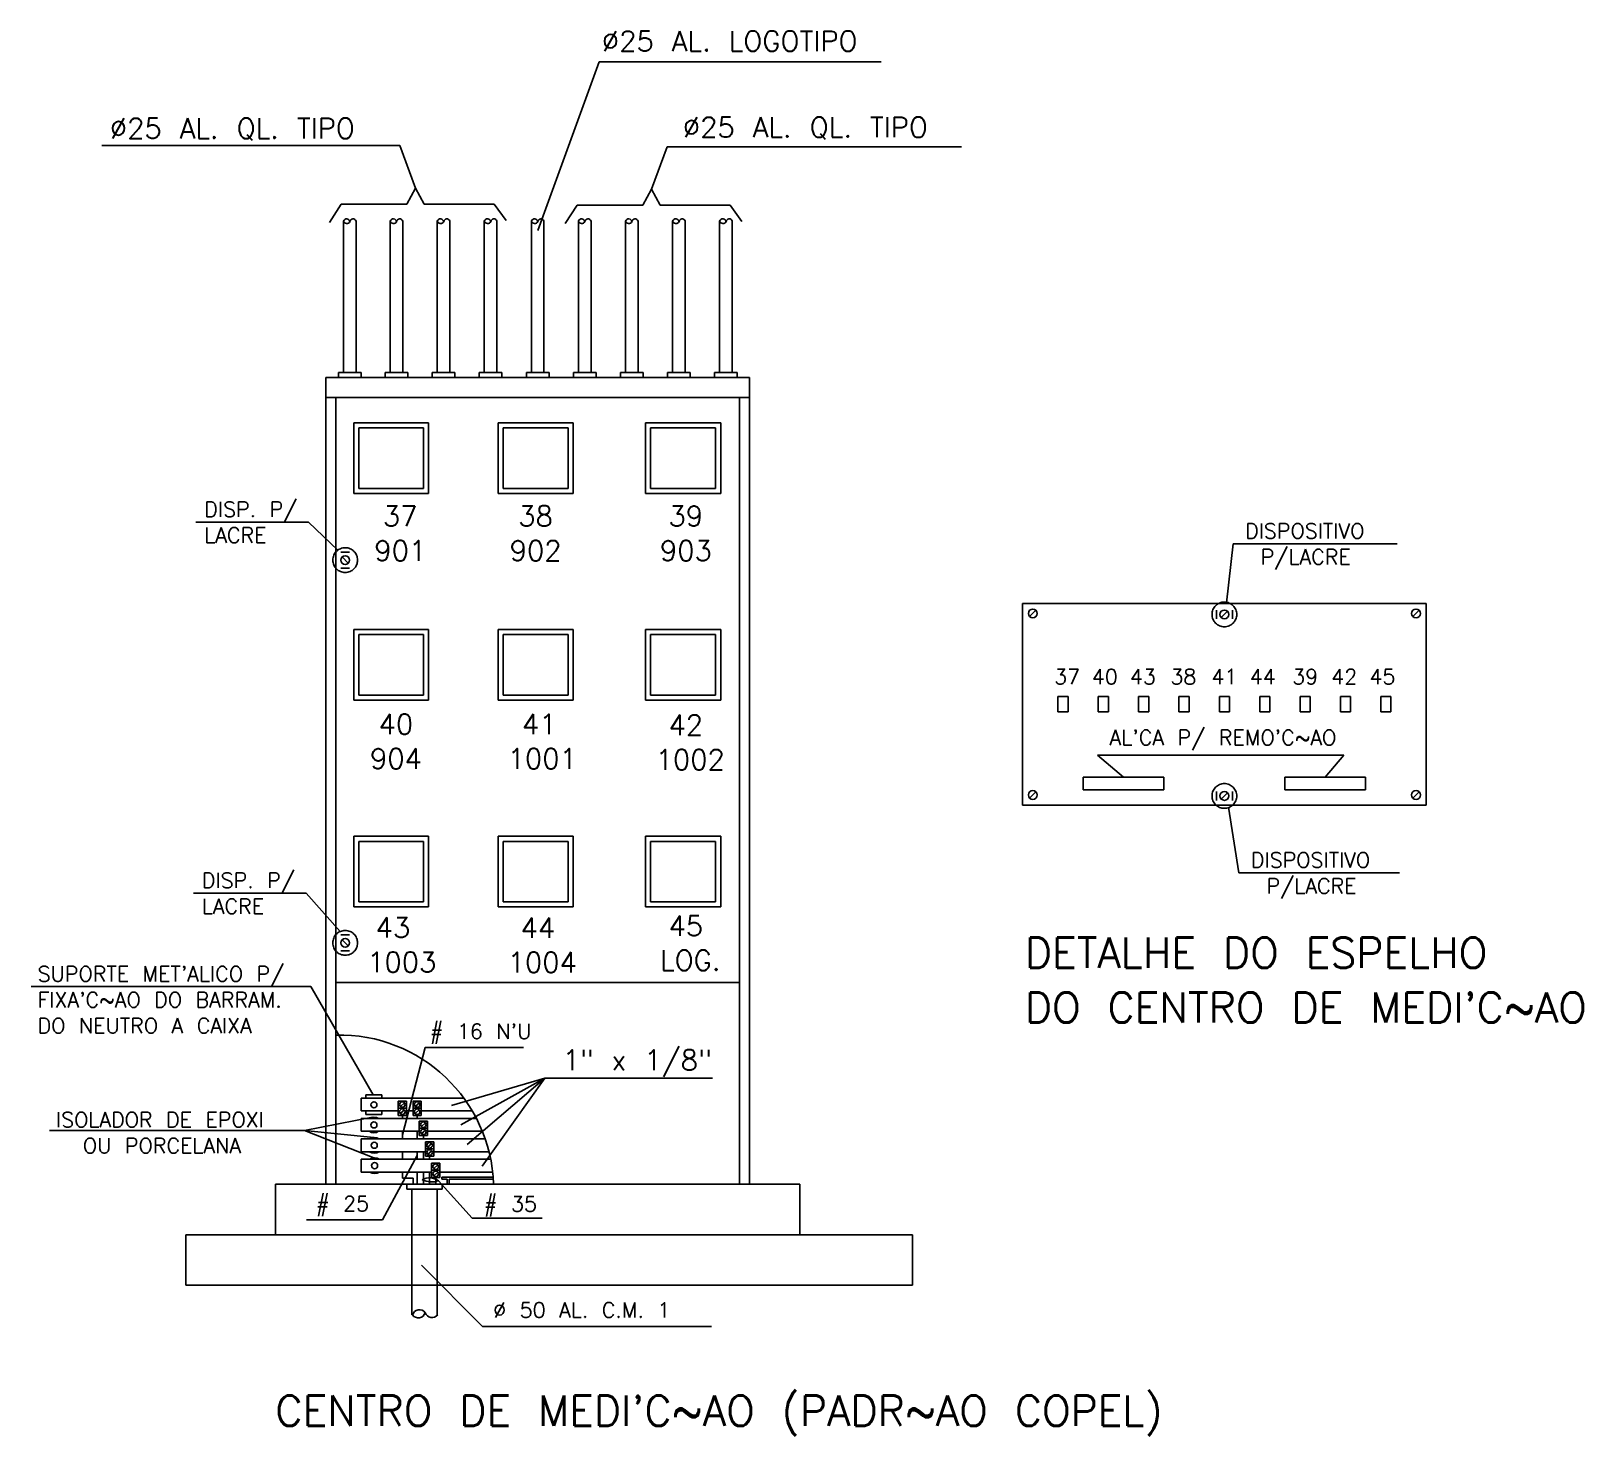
# Model space of a CAD drawing. Extents: x -0.001 to 0.245, y -0.001 to 0.222.
import ezdxf

# ---------------------------------------------------------------- set-up
doc = ezdxf.new("R2010")
doc.units = 0
doc.header["$MEASUREMENT"] = 0
doc.linetypes.add('TRACEJP', pattern=[0.30000000000000004, 0.2, -0.1])
doc.layers.add('MEDICAO', color=7, linetype='CONTINUOUS')
doc.styles.add('R120', font='txt', dxfattribs={"height": 0.3, "bigfont": 'RHENO'})
doc.styles.add('R60', font='txt', dxfattribs={"height": 0.15, "bigfont": 'RHENO'})
doc.styles.add('R80', font='txt', dxfattribs={"height": 0.2, "bigfont": 'RHENO'})

msp = doc.modelspace()

# ---------------------------------------------------------------- linework, layer by layer
at = {"layer": 'MEDICAO'}
for p, q in [((0.08907538036625057, 0.2168060894163042), (0.07935106224953188, 0.1900262535285019)), ((0.08907538036625057, 0.2168060894163042), (0.1338021660549771, 0.2168060894163042)), ((0.05742800767965264, 0.2034921283377504), (0.01014803565195734, 0.2034921283377504)), ((0.05992219687318539, 0.1967623650704154), (0.05742800767965264, 0.2034921283377504)), ((0.09734886761377766, 0.1965915806681067), (0.09984305680732178, 0.2033213439354417)), ((0.09984305680732178, 0.2033213439354417), (0.1465199064067633, 0.2033213439354417)), ((0.05855501476429481, 0.1942006219437812), (0.05992219687318539, 0.1967623650704154)), ((0.05992219687318539, 0.1967623650704154), (0.06128938142691141, 0.1942006219437812)), ((0.09598168550488709, 0.1940298375414725), (0.09734886761377766, 0.1965915806681067)), ((0.09734886761377766, 0.1965915806681067), (0.09871605216750368, 0.1940298375414725)), ((0.04625035622558471, 0.1912973152989902), (0.04813023345893726, 0.1942006219437812)), ((0.04813023345893726, 0.1942006219437812), (0.05855501476429481, 0.1942006219437812)), ((0.06128938142691141, 0.1942006219437812), (0.07239775378671993, 0.1942006219437812)), ((0.07239775378671993, 0.1942006219437812), (0.07427763346490793, 0.1916388805793005)), ((0.08367702696617699, 0.1911265308966814), (0.08555690419952953, 0.1940298375414725)), ((0.08555690419952953, 0.1940298375414725), (0.09598168550488709, 0.1940298375414725)), ((0.09871605216750368, 0.1940298375414725), (0.1098244245273122, 0.1940298375414725)), ((0.1098244245273122, 0.1940298375414725), (0.1117043042055002, 0.1914680961769918)), ((0.04849610252907724, 0.1675282467908732), (0.04849610252907724, 0.1915282467908733)), ((0.05049610252907542, 0.1675282467908732), (0.05049610252907542, 0.1915282467908733)), ((0.05590201258764865, 0.1675282467908732), (0.05590201258764865, 0.1915282467908733)), ((0.05790201258764682, 0.1675282467908732), (0.05790201258764682, 0.1915282467908733)), ((0.0633686791476407, 0.1675282467908732), (0.0633686791476407, 0.1915282467908733)), ((0.06536867914763889, 0.1675282467908732), (0.06536867914763889, 0.1915282467908733)), ((0.07083534570764415, 0.1675282467908732), (0.07083534570764415, 0.1915282467908733)), ((0.07283534570764232, 0.1675282467908732), (0.07283534570764232, 0.1915282467908733)), ((0.07830201226764757, 0.1675282467908732), (0.07830201226764757, 0.1915282467908733)), ((0.08030201226764576, 0.1675282467908732), (0.08030201226764576, 0.1915282467908733)), ((0.08576867882763964, 0.1675282467908732), (0.08576867882763964, 0.1915282467908733)), ((0.08776867882764919, 0.1675282467908732), (0.08776867882764919, 0.1915282467908733)), ((0.09323534538764307, 0.1675282467908732), (0.09323534538764307, 0.1915282467908733)), ((0.09523534538764125, 0.1675282467908732), (0.09523534538764125, 0.1915282467908733)), ((0.1007020119476465, 0.1675282467908732), (0.1007020119476465, 0.1915282467908733)), ((0.1027020119476447, 0.1675282467908732), (0.1027020119476447, 0.1915282467908733)), ((0.1081686785076386, 0.1675282467908732), (0.1081686785076386, 0.1915282467908733)), ((0.1101686785076481, 0.1675282467908732), (0.1101686785076481, 0.1915282467908733)), ((0.04769610252907341, 0.1675282467908732), (0.04769610252907341, 0.166728246790873)), ((0.05129610252907923, 0.1675282467908732), (0.04769610252907341, 0.1675282467908732)), ((0.05129610252907923, 0.1675282467908732), (0.05129610252907923, 0.166728246790873)), ((0.05870201258763928, 0.1675282467908732), (0.05510201258764483, 0.1675282467908732)), ((0.05510201258764483, 0.1675282467908732), (0.05510201258764483, 0.166728246790873)), ((0.05870201258763928, 0.1675282467908732), (0.05870201258763928, 0.166728246790873)), ((0.06256867914764826, 0.1675282467908732), (0.06256867914764826, 0.166728246790873)), ((0.06616867914764271, 0.1675282467908732), (0.06256867914764826, 0.1675282467908732)), ((0.06616867914764271, 0.1675282467908732), (0.06616867914764271, 0.166728246790873)), ((0.07003534570764032, 0.1675282467908732), (0.07003534570764032, 0.166728246790873)), ((0.07363534570764614, 0.1675282467908732), (0.07003534570764032, 0.1675282467908732)), ((0.07363534570764614, 0.1675282467908732), (0.07363534570764614, 0.166728246790873)), ((0.0811020122676382, 0.1675282467908732), (0.07750201226764375, 0.1675282467908732)), ((0.07750201226764375, 0.1675282467908732), (0.07750201226764375, 0.166728246790873)), ((0.0811020122676382, 0.1675282467908732), (0.0811020122676382, 0.166728246790873)), ((0.08856867882764163, 0.1675282467908732), (0.08496867882764719, 0.1675282467908732)), ((0.08496867882764719, 0.1675282467908732), (0.08496867882764719, 0.166728246790873)), ((0.08856867882764163, 0.1675282467908732), (0.08856867882764163, 0.166728246790873)), ((0.09603534538764508, 0.1675282467908732), (0.09243534538763926, 0.1675282467908732)), ((0.09243534538763926, 0.1675282467908732), (0.09243534538763926, 0.166728246790873)), ((0.09603534538764508, 0.1675282467908732), (0.09603534538764508, 0.166728246790873)), ((0.09990201194764269, 0.1675282467908732), (0.09990201194764269, 0.166728246790873)), ((0.1035020119476485, 0.1675282467908732), (0.09990201194764269, 0.1675282467908732)), ((0.1035020119476485, 0.1675282467908732), (0.1035020119476485, 0.166728246790873)), ((0.1109686785076406, 0.1675282467908732), (0.1073686785076461, 0.1675282467908732)), ((0.1073686785076461, 0.1675282467908732), (0.1073686785076461, 0.166728246790873)), ((0.1109686785076406, 0.1675282467908732), (0.1109686785076406, 0.166728246790873)), ((0.04570201184097869, 0.166728246790873), (0.04570201184097869, 0.03872824679087303)), ((0.1129020118409812, 0.166728246790873), (0.04570201184097869, 0.166728246790873)), ((0.1129020118409812, 0.03872824679087303), (0.1129020118409812, 0.166728246790873)), ((0.1129020118409812, 0.1635282467908732), (0.04570201184097869, 0.1635282467908732)), ((0.04730201184097496, 0.1635282467908728), (0.04730201184097496, 0.03872824679087303)), ((0.1113020118409736, 0.03872824679087303), (0.1113020118409736, 0.1635282467908728)), ((0.05014517746520824, 0.1595282467908732), (0.05014517746520824, 0.1483282467908729)), ((0.06200641269880407, 0.1595282467908732), (0.05014517746520824, 0.1595282467908732)), ((0.05094517746521206, 0.1587282467908735), (0.05094517746521206, 0.1491282467908727)), ((0.06120641269880026, 0.1587282467908735), (0.05094517746521206, 0.1587282467908735)), ((0.06120641269880026, 0.1587282467908735), (0.06120641269880026, 0.1491282467908731)), ((0.0620064126987927, 0.1595282467908732), (0.06200641269880407, 0.1483282467908729)), ((0.0730357437412522, 0.1595282467908732), (0.0730357437412522, 0.1483282467908729)), ((0.08494744961508333, 0.1595282467908732), (0.0730357437412522, 0.1595282467908732)), ((0.07383574374125601, 0.1587282467908735), (0.07383574374125601, 0.1491282467908731)), ((0.0841474496150795, 0.1587282467908735), (0.07383574374125601, 0.1587282467908735)), ((0.0841474496150795, 0.1587282467908735), (0.0841474496150795, 0.1491282467908731)), ((0.08494744961508333, 0.1595282467908732), (0.08494744961508333, 0.1483282467908729)), ((0.09641796807321726, 0.1595282467908732), (0.09641796807321726, 0.1483282467908729)), ((0.108329651800193, 0.1595282467908732), (0.09641796807322862, 0.1595282467908732)), ((0.09721796807322108, 0.1587282467908735), (0.09721796807322108, 0.1491282467908731)), ((0.1075296518002006, 0.1587282467908735), (0.09721796807322108, 0.1587282467908735)), ((0.1075296518002006, 0.1587282467908735), (0.1075296518002006, 0.1491282467908731)), ((0.108329651800193, 0.1595282467908732), (0.108329651800193, 0.1483282467908729)), ((0.06200641269880407, 0.1483282467908734), (0.05014517746520824, 0.1483282467908729)), ((0.06120641269880026, 0.1491282467908731), (0.05094517746521206, 0.1491282467908727)), ((0.08494744961508333, 0.1483282467908734), (0.0730357437412522, 0.1483282467908734)), ((0.0841474496150795, 0.1491282467908731), (0.07383574374125601, 0.1491282467908731)), ((0.108329651800193, 0.1483282467908734), (0.09641796807322862, 0.1483282467908734)), ((0.1075296518002006, 0.1491282467908731), (0.09721796807322108, 0.1491282467908731)), ((0.02505914432060763, 0.143780321321946), (0.04293843905078348, 0.143780321321946)), ((0.04759518249528583, 0.1393191525426848), (0.04293843905078348, 0.143780321321946)), ((0.1885920805440833, 0.1309892721328851), (0.1896095886628245, 0.1403513176909232)), ((0.1896095886628245, 0.1403513176909232), (0.2156364542117672, 0.1403513176909232)), ((0.04806754075697279, 0.1390099658836237), (0.04946250160329475, 0.1390099658836237)), ((0.04925821431709574, 0.1372507503962087), (0.04827182804317181, 0.1382371366701326)), ((0.04806754075697279, 0.1364779211827176), (0.04946250160329475, 0.1364779211827176)), ((0.1562368341053116, 0.1308840685286417), (0.2202368341053102, 0.1308840685286417)), ((0.1562368341053116, 0.1308840685286417), (0.1562368341053116, 0.0988840685286422)), ((0.2202368341053102, 0.0988840685286422), (0.2202368341053102, 0.1308840685286417)), ((0.1573436409683495, 0.1287908753916798), (0.1583300272422775, 0.1297772616656037)), ((0.1869708117548612, 0.1298245677894155), (0.1869708117548612, 0.1284296069430938)), ((0.1877436409683583, 0.1286338942292926), (0.1887300272422749, 0.1296202805032166)), ((0.189502856455772, 0.1298245677894155), (0.189502856455772, 0.1284296069430938)), ((0.2181436409683556, 0.1287908753916798), (0.2191300272422723, 0.1297772616656037)), ((0.06200641269880407, 0.126728246790873), (0.05014517746520824, 0.1267282467908726)), ((0.05014517746520824, 0.1267282467908726), (0.05014517746520824, 0.1155282467908736)), ((0.06120641269880026, 0.1259282467908729), (0.05094517746521206, 0.1259282467908724)), ((0.05094517746521206, 0.1259282467908724), (0.05094517746521206, 0.1163282467908729)), ((0.06120641269880026, 0.1259282467908729), (0.06120641269880026, 0.1163282467908734)), ((0.06200641269880407, 0.1267282467908726), (0.06200641269880407, 0.1155282467908736)), ((0.08494744961508333, 0.126728246790873), (0.0730357437412522, 0.126728246790873)), ((0.0730357437412522, 0.1267282467908726), (0.0730357437412522, 0.1155282467908736)), ((0.0841474496150795, 0.1259282467908729), (0.07383574374125601, 0.1259282467908729)), ((0.07383574374125601, 0.1259282467908729), (0.07383574374125601, 0.1163282467908734)), ((0.0841474496150795, 0.1259282467908729), (0.0841474496150795, 0.1163282467908734)), ((0.08494744961508333, 0.1267282467908726), (0.08494744961508333, 0.1155282467908736)), ((0.108329651800193, 0.1267282467908735), (0.09641796807322862, 0.126728246790873)), ((0.09641796807321726, 0.1267282467908726), (0.09641796807322862, 0.1155282467908736)), ((0.09721796807322108, 0.1259282467908733), (0.09721796807322108, 0.1163282467908734)), ((0.1075296518002006, 0.1259282467908737), (0.09721796807322108, 0.1259282467908733)), ((0.1075296518002006, 0.1259282467908737), (0.1075296518002006, 0.1163282467908734)), ((0.108329651800193, 0.1267282467908726), (0.108329651800193, 0.1155282467908736)), ((0.06120641269880026, 0.1163282467908734), (0.05094517746521206, 0.1163282467908729)), ((0.0841474496150795, 0.1163282467908734), (0.07383574374125601, 0.1163282467908734)), ((0.1075296518002006, 0.1163282467908734), (0.09721796807322108, 0.1163282467908734)), ((0.1618368341053156, 0.116084068528642), (0.1618368341053156, 0.1136840685286419)), ((0.1634368341053118, 0.116084068528642), (0.1618368341053156, 0.116084068528642)), ((0.1634368341053118, 0.1136840685286419), (0.1634368341053118, 0.116084068528642)), ((0.1698368341053197, 0.116084068528642), (0.168236834105312, 0.116084068528642)), ((0.168236834105312, 0.116084068528642), (0.168236834105312, 0.1136840685286419)), ((0.1698368341053197, 0.1136840685286419), (0.1698368341053197, 0.116084068528642)), ((0.1762368341053161, 0.116084068528642), (0.1746368341053199, 0.116084068528642)), ((0.1746368341053199, 0.116084068528642), (0.1746368341053199, 0.1136840685286419)), ((0.1762368341053161, 0.1136840685286419), (0.1762368341053161, 0.116084068528642)), ((0.1826368341053126, 0.116084068528642), (0.1810368341053163, 0.116084068528642)), ((0.1810368341053163, 0.116084068528642), (0.1810368341053163, 0.1136840685286419)), ((0.1826368341053126, 0.1136840685286419), (0.1826368341053126, 0.116084068528642)), ((0.1890368341053204, 0.116084068528642), (0.1874368341053128, 0.116084068528642)), ((0.1874368341053128, 0.116084068528642), (0.1874368341053128, 0.1136840685286419)), ((0.1890368341053204, 0.1136840685286419), (0.1890368341053204, 0.116084068528642)), ((0.1954368341053169, 0.116084068528642), (0.1938368341053206, 0.116084068528642)), ((0.1938368341053206, 0.116084068528642), (0.1938368341053206, 0.1136840685286419)), ((0.1954368341053169, 0.1136840685286419), (0.1954368341053169, 0.116084068528642)), ((0.2018368341053133, 0.116084068528642), (0.200236834105317, 0.116084068528642)), ((0.200236834105317, 0.116084068528642), (0.200236834105317, 0.1136840685286419)), ((0.2018368341053133, 0.1136840685286419), (0.2018368341053133, 0.116084068528642)), ((0.2082368341053211, 0.116084068528642), (0.2066368341053135, 0.116084068528642)), ((0.2066368341053135, 0.116084068528642), (0.2066368341053135, 0.1136840685286419)), ((0.2082368341053211, 0.1136840685286419), (0.2082368341053211, 0.116084068528642)), ((0.2146368341053176, 0.116084068528642), (0.2130368341053099, 0.116084068528642)), ((0.2130368341053099, 0.116084068528642), (0.2130368341053099, 0.1136840685286419)), ((0.2146368341053176, 0.1136840685286419), (0.2146368341053176, 0.116084068528642)), ((0.06200641269880407, 0.1155282467908736), (0.05014517746520824, 0.1155282467908732)), ((0.08494744961508333, 0.1155282467908736), (0.0730357437412522, 0.1155282467908736)), ((0.108329651800193, 0.1155282467908736), (0.09641796807322862, 0.1155282467908736)), ((0.1618368341053156, 0.1136840685286419), (0.1634368341053118, 0.1136840685286419)), ((0.168236834105312, 0.1136840685286419), (0.1698368341053197, 0.1136840685286419)), ((0.1746368341053199, 0.1136840685286419), (0.1762368341053161, 0.1136840685286419)), ((0.1810368341053163, 0.1136840685286419), (0.1826368341053126, 0.1136840685286419)), ((0.1874368341053128, 0.1136840685286419), (0.1890368341053204, 0.1136840685286419)), ((0.1938368341053206, 0.1136840685286419), (0.1954368341053169, 0.1136840685286419)), ((0.200236834105317, 0.1136840685286419), (0.2018368341053133, 0.1136840685286419)), ((0.2066368341053135, 0.1136840685286419), (0.2082368341053211, 0.1136840685286419)), ((0.2130368341053099, 0.1136840685286419), (0.2146368341053176, 0.1136840685286419)), ((0.1722368341053198, 0.1032840685286422), (0.1680954502544751, 0.106779754024533)), ((0.1680954502544751, 0.106779754024533), (0.2071971135315721, 0.106779754024533)), ((0.2042368341053134, 0.1032840685286422), (0.2071971135315721, 0.106779754024533)), ((0.1573436409683495, 0.09999087539168015), (0.1583300272422775, 0.1009772616656041)), ((0.1658368341053119, 0.1032840685286422), (0.1786368341053162, 0.1032840685286422)), ((0.1658368341053119, 0.1032840685286422), (0.1658368341053119, 0.1012840685286423)), ((0.1658368341053119, 0.1012840685286423), (0.1786368341053162, 0.1012840685286423)), ((0.1786368341053162, 0.1032840685286422), (0.1786368341053162, 0.1012840685286423)), ((0.1869708117548635, 0.1010268382386539), (0.1869708117548635, 0.09963187739233198)), ((0.1895028564557696, 0.1010268382386539), (0.1895028564557696, 0.09963187739233198)), ((0.1978368341053169, 0.1032840685286422), (0.2106368341053099, 0.1032840685286422)), ((0.1978368341053169, 0.1012840685286423), (0.1978368341053169, 0.1032840685286422)), ((0.1978368341053169, 0.1012840685286423), (0.2106368341053099, 0.1012840685286423)), ((0.2106368341053099, 0.1012840685286418), (0.2106368341053099, 0.1032840685286422)), ((0.2181436409683556, 0.09999087539168015), (0.2191300272422723, 0.1009772616656041)), ((0.1562368341053116, 0.0988840685286422), (0.2202368341053102, 0.0988840685286422)), ((0.1877436409683546, 0.099836164678531), (0.1887300272422786, 0.1008225509524549)), ((0.188870913825599, 0.09853809341977567), (0.1905290829194541, 0.08814148141733345)), ((0.06200641269880407, 0.09392824679087326), (0.05014517746520824, 0.09392824679087282)), ((0.05014517746520824, 0.09392824679087326), (0.05014517746520824, 0.08272824679087254)), ((0.06200641269880407, 0.09392824679087326), (0.06200641269880407, 0.08272824679087254)), ((0.08494744961508333, 0.09392824679087326), (0.0730357437412522, 0.09392824679087326)), ((0.0730357437412522, 0.09392824679087326), (0.0730357437412522, 0.08272824679087254)), ((0.08494744961508333, 0.09392824679087326), (0.08494744961508333, 0.08272824679087254)), ((0.09641796807322862, 0.09392824679087326), (0.09641796807322862, 0.08272824679087254)), ((0.108329651800193, 0.09392824679087326), (0.09641796807322862, 0.09392824679087326)), ((0.108329651800193, 0.09392824679087326), (0.108329651800193, 0.08272824679087254)), ((0.06120641269880026, 0.09312824679087309), (0.05094517746521206, 0.09312824679087264)), ((0.05094517746521206, 0.09312824679087264), (0.05094517746521206, 0.08352824679087326)), ((0.06120641269880026, 0.09312824679087309), (0.06120641269880026, 0.08352824679087273)), ((0.0841474496150795, 0.09312824679087309), (0.07383574374125601, 0.09312824679087309)), ((0.07383574374125601, 0.09312824679087309), (0.07383574374125601, 0.08352824679087273)), ((0.0841474496150795, 0.09312824679087309), (0.0841474496150795, 0.08352824679087273)), ((0.1075296518002006, 0.09312824679087309), (0.09721796807322108, 0.09312824679087309)), ((0.09721796807322108, 0.09312824679087309), (0.09721796807322108, 0.08352824679087273)), ((0.1075296518002006, 0.09312824679087309), (0.1075296518002006, 0.08352824679087273)), ((0.1905290829194541, 0.08814148141733345), (0.2160080155779951, 0.08814148141733345)), ((0.02467585763178022, 0.08491225052011525), (0.0425551523619447, 0.08491225052011525)), ((0.04795536654823991, 0.07880925898790557), (0.0425551523619447, 0.08491225052011525)), ((0.06200641269880407, 0.08272824679087254), (0.05014517746520824, 0.08272824679087352)), ((0.06120641269880026, 0.08352824679087273), (0.05094517746521206, 0.08352824679087326)), ((0.08494744961508333, 0.08272824679087254), (0.0730357437412522, 0.08272824679087254)), ((0.0841474496150795, 0.08352824679087273), (0.07383574374125601, 0.08352824679087273)), ((0.108329651800193, 0.08272824679087254), (0.09641796807322862, 0.08272824679087254)), ((0.1075296518002006, 0.08352824679087273), (0.09721796807322108, 0.08352824679087273)), ((0.04806754075697279, 0.07828803055873176), (0.04946250160329475, 0.07828803055873176)), ((0.04925821431709574, 0.07652881507131674), (0.04827182804317181, 0.07751520134524066)), ((0.04806754075697279, 0.07575598585782564), (0.04946250160329475, 0.07575598585782564)), ((0.04333404849603539, 0.07011881679021795), (-0.00107131075091047, 0.07011881679021795)), ((0.05320206727645882, 0.05290045572298228), (0.04333404849603539, 0.07011881679021795)), ((0.04730201184097496, 0.07072824679087307), (0.1113020118409736, 0.07072824679087307)), ((0.05783430127370366, 0.04654437664337152), (0.06143027897040838, 0.06039611104091636)), ((0.07707553597501829, 0.06039611104091636), (0.06143027897040838, 0.06039611104091636)), ((0.08045815698693559, 0.05556479453154859), (0.06563412226962555, 0.05121782283389047)), ((0.0671266517005165, 0.04813533813547926), (0.08045815698693559, 0.05556479453154859)), ((0.08045815698693559, 0.05556479453154859), (0.06812167427401619, 0.04505285343706822)), ((0.07050972490692402, 0.04157262836563032), (0.08045815698693559, 0.05556479453154859)), ((0.08045815698693559, 0.05556479453154859), (0.1070146329674117, 0.05556479453154859)), ((0.05130201184097132, 0.05238733972363425), (0.05130201184097132, 0.05035533972363418)), ((0.05130201184097132, 0.05238733972363425), (0.06759026544283415, 0.05238733972363425)), ((0.05460153323003852, 0.05290045572298228), (0.0520578694418532, 0.05290045572298228)), ((0.0520578694418532, 0.05290045572298228), (0.0520578694418532, 0.05238733972363425)), ((0.05460153323003852, 0.05238733972363425), (0.05460153323003852, 0.05290045572298228)), ((0.0571822411052267, 0.04965505691600756), (0.0571822411052267, 0.05192815276754841)), ((0.0571822411052267, 0.05192815276754841), (0.05848636144216926, 0.05192815276754841)), ((0.05848636144216926, 0.05192815276754841), (0.05848636144216926, 0.04965505691600756)), ((0.05953688684451208, 0.04965505691600756), (0.05953688684451208, 0.05192815276754841)), ((0.05953688684451208, 0.05192815276754841), (0.06084100718145465, 0.05192815276754841)), ((0.06084100718145465, 0.05192815276754841), (0.06084100718145465, 0.04965505691600756)), ((0.05309824237343719, 0.04937504084100759), (0.04231227358249044, 0.04723727839496945)), ((0.05130201184097132, 0.05035533972363418), (0.0571822411052267, 0.05035533972363418)), ((0.0520578694418532, 0.05035533972363418), (0.0520578694418532, 0.04977622104740558)), ((0.0520578694418532, 0.04977622104740558), (0.05460153323003852, 0.04977622104740558)), ((0.05460153323003852, 0.04977622104740558), (0.05460153323003852, 0.05035533972363418)), ((0.05695298725257772, 0.05035533972363418), (0.0571822411052267, 0.05035533972363418)), ((0.05848636144216926, 0.0507916048417778), (0.0571822411052267, 0.0507916048417778)), ((0.05848636144216926, 0.04965505691600756), (0.0571822411052267, 0.04965505691600756)), ((0.05816947438629541, 0.05051543605899127), (0.057506565028757, 0.04993770696916808)), ((0.05817675611160666, 0.05165833004774498), (0.05751429605940075, 0.05108099252995313)), ((0.05783430127370366, 0.04965505691600756), (0.05783430127370366, 0.04915533972363431)), ((0.05848636144216926, 0.05035533972363418), (0.05953688684451208, 0.05035533972363418)), ((0.05848636144216926, 0.05035533972363418), (0.05929161190881587, 0.05035533972363418)), ((0.06084100718145465, 0.0507916048417778), (0.05953688684451208, 0.0507916048417778)), ((0.06084100718145465, 0.04965505691600756), (0.05953688684451208, 0.04965505691600756)), ((0.0605241201255808, 0.05051543605899127), (0.05986121076804238, 0.04993770696916808)), ((0.06053140185089206, 0.05165833004774498), (0.05986894179868614, 0.05108099252995313)), ((0.06018894701298905, 0.04965505691600756), (0.06018894701298905, 0.04915533972363431)), ((0.06084100718145465, 0.05035533972363418), (0.06892738022912681, 0.05035533972363418)), ((0.04231227358249044, 0.04723727839496945), (0.001836589245840514, 0.04723727839496945)), ((0.0533036034009001, 0.04292444894307295), (0.04231227358249044, 0.04723727839496945)), ((0.04231227358249044, 0.04723727839496945), (0.05329930961371474, 0.04616110249227576)), ((0.05130201184097132, 0.04915533972363431), (0.06958954787800167, 0.04915533972363431)), ((0.05130201184097132, 0.04915533972363431), (0.05130201184097132, 0.04712333972363414)), ((0.05130201184097132, 0.04712333972363414), (0.06051798903214376, 0.04712333972363414)), ((0.05783430127370366, 0.04712333972363414), (0.05783430127370366, 0.04592333972363392)), ((0.05803219794759116, 0.04712333972363414), (0.06051798903214376, 0.04712333972363414)), ((0.06018894701298905, 0.04712333972363414), (0.06018894701298905, 0.04592333972363392)), ((0.06051798903214376, 0.04874172266648973), (0.06182210936908632, 0.04874172266648973)), ((0.06051798903214376, 0.04646862681494932), (0.06051798903214376, 0.04874172266648973)), ((0.06182210936908632, 0.04760517474071949), (0.06051798903214376, 0.04760517474071949)), ((0.06150522231321248, 0.04732900595793259), (0.06084231295567406, 0.04675127686810941)), ((0.06151250403852374, 0.04847189994668675), (0.06085004398631782, 0.04789456242889489)), ((0.06182210936908632, 0.04874172266648973), (0.06182210936908632, 0.04646862681494932)), ((0.06182210936908632, 0.04712333972363414), (0.07052264708257781, 0.04712333972363414)), ((0.05130201184097132, 0.04592333972363392), (0.07097234924276563, 0.04592333972363436)), ((0.05130201184097132, 0.04592333972363392), (0.05130201184097132, 0.0438913397236342)), ((0.06182210936908632, 0.04646862681494932), (0.06051798903214376, 0.04646862681494932)), ((0.06117004920062073, 0.04646862681494932), (0.06117004920062073, 0.04592333972363392)), ((0.06149908877495136, 0.04545724810145062), (0.06280320911189392, 0.04545724810145062)), ((0.06149908877495136, 0.0431841522499103), (0.06149908877495136, 0.04545724810145062)), ((0.06280320911189392, 0.04432070017568046), (0.06149908877495136, 0.04432070017568046)), ((0.06249360378131996, 0.04518742538164764), (0.06183114372912542, 0.04461008786385579)), ((0.06280320911189392, 0.04545724810145062), (0.06280320911189392, 0.0431841522499103)), ((0.05130201184097132, 0.0438913397236342), (0.06149908877495136, 0.0438913397236342)), ((0.05130201184097132, 0.04269133972363388), (0.07184549746061748, 0.04269133972363388)), ((0.05130201184097132, 0.04269133972363388), (0.05130201184097132, 0.04065933972363425)), ((0.054693016935164, 0.03306453387848567), (0.06018894701298905, 0.04326302175844692)), ((0.05783430127370366, 0.0438913397236342), (0.05783430127370366, 0.04269133972363388)), ((0.05916046411871321, 0.0438913397236342), (0.06149908877495136, 0.0438913397236342)), ((0.06018894701298905, 0.0438913397236342), (0.06018894701298905, 0.04269133972363388)), ((0.06117004920062073, 0.0438913397236342), (0.06117004920062073, 0.04269133972363388)), ((0.06280320911189392, 0.0431841522499103), (0.06149908877495136, 0.0431841522499103)), ((0.06248632205602007, 0.04404453139289393), (0.06182341269848166, 0.0434668023030703)), ((0.06215114894341696, 0.0431841522499103), (0.06215114894341696, 0.04269133972363388)), ((0.06248019340740712, 0.04207472907243162), (0.06378431374434967, 0.04207472907243162)), ((0.06248019340740712, 0.03980163322089077), (0.06248019340740712, 0.04207472907243162)), ((0.06280320911189392, 0.0438913397236342), (0.07157651480312098, 0.0438913397236342)), ((0.06378431374434967, 0.04207472907243162), (0.06378431374434967, 0.03980163322089077)), ((0.05130201184097132, 0.04065933972363425), (0.06248019340740712, 0.04065933972363425)), ((0.05783430127370366, 0.04065933972363425), (0.05783430127370366, 0.03971263151444324)), ((0.05783430127370366, 0.03971263151444324), (0.0595512307132708, 0.03971263151444324)), ((0.0595512307132708, 0.03971263151444324), (0.0595512307132708, 0.03872824679087303)), ((0.06014156875116897, 0.04065933972363425), (0.06248019340740712, 0.04065933972363425)), ((0.06018894701298905, 0.04065933972363425), (0.06018894701298905, 0.03872824679087303)), ((0.06117004920062073, 0.04065933972363425), (0.06117004920062073, 0.03872824679087303)), ((0.06215114894341696, 0.04065933972363425), (0.06215114894341696, 0.03872824679087303)), ((0.06378431374434967, 0.04093818114666092), (0.06248019340740712, 0.04093818114666092)), ((0.06378431374434967, 0.03980163322089077), (0.06248019340740712, 0.03980163322089077)), ((0.06346742668847583, 0.04066201236387448), (0.06280451733093742, 0.04008428327405129)), ((0.06347470841378709, 0.04180490635262819), (0.06281224836158117, 0.04122756883483634)), ((0.06313225357588408, 0.03980163322089077), (0.06313225357588408, 0.03872824679087303)), ((0.06378431374434967, 0.04065933972363425), (0.07215950537000708, 0.04065933972363425)), ((0.06411974164850563, 0.03982788070516055), (0.06411974164850563, 0.03951608357323311)), ((0.06411974164850563, 0.03982788070516055), (0.07223806047543349, 0.03982788070516055)), ((0.06411974164850563, 0.03951608357323311), (0.06492882701535337, 0.03951608357323311)), ((0.06492882701535337, 0.03872824679087303), (0.06492882701535337, 0.03951608357323311)), ((0.06524062414727042, 0.03872824679087303), (0.06524062414727042, 0.03951608357323311)), ((0.06524062414727042, 0.03951608357323311), (0.07226015226029858, 0.03951608357323311)), ((0.0377020118409746, 0.03872824679087303), (0.0377020118409746, 0.03072824679087303)), ((0.04570201184097869, 0.03872824679087303), (0.0377020118409746, 0.03872824679087303)), ((0.04570201184097869, 0.03872824679087303), (0.1129020118409812, 0.03872824679087303)), ((0.05855088876471655, 0.03872824679087303), (0.05855088876471655, 0.03792824679087286)), ((0.05855088876471655, 0.03792824679087286), (0.06415088876472055, 0.03792824679087286)), ((0.05935088876472037, 0.03792824679087286), (0.05935088876472037, 0.01799344872920754)), ((0.06335088876471673, 0.03792824679087286), (0.06335088876471673, 0.01799344872920754)), ((0.06889345705146753, 0.03333224591061362), (0.06356873353604442, 0.03929174771992115)), ((0.06415088876472055, 0.03872824679087303), (0.06415088876472055, 0.03792824679087286)), ((0.1129020118409812, 0.03872824679087303), (0.120902011840974, 0.03872824679087303)), ((0.120902011840974, 0.03872824679087303), (0.120902011840974, 0.03072824679087303)), ((0.054693016935164, 0.03306453387848567), (0.04260928284413695, 0.03306453387848567)), ((0.06889345705146753, 0.03333224591061362), (0.08002695490980614, 0.03333224591061362)), ((0.120902011840974, 0.03072824679087303), (0.02347246064975934, 0.03072824679087303)), ((0.02347246064975934, 0.02272824679087302), (0.02347246064975934, 0.03072824679087303)), ((0.120902011840974, 0.03072824679087303), (0.1387599310958308, 0.03072824679087303)), ((0.1387599310958308, 0.02272824679087302), (0.1387599310958308, 0.03072824679087303)), ((0.07056017808174601, 0.01616007820393488), (0.06088004383228736, 0.02587575844373165)), ((0.120902011840974, 0.02272824679087302), (0.02347246064975934, 0.02272824679087302)), ((0.120902011840974, 0.02272824679087302), (0.1387599310958308, 0.02272824679087302)), ((0.07056017808174601, 0.01616007820393488), (0.1068868815366386, 0.01616007820393488))]:
    msp.add_line(p, q, dxfattribs=at)
at = {"layer": 'MEDICAO', "linetype": 'TRACEJP'}
for centre in [(0.04876502118013377, 0.1377439435331707), (0.1882368341053166, 0.1291270873662547), (0.1882368341053166, 0.100329357815493), (0.04876502118013377, 0.0770220082082787)]:
    msp.add_circle(centre, 0.00196209224355465, dxfattribs=at)
at = {"layer": 'MEDICAO'}
for centre, radius in [((0.04876502118013377, 0.1377439435331707), 0.0006974804231609256), ((0.1578368341053192, 0.1292840685286418), 0.0006974804231609256), ((0.1882368341053166, 0.1291270873662547), 0.0006974804231609256), ((0.218636834105314, 0.1292840685286418), 0.0006974804231609256), ((0.1578368341053192, 0.1004840685286421), 0.0006974804231609256), ((0.1882368341053166, 0.100329357815493), 0.0006974804231609256), ((0.218636834105314, 0.1004840685286421), 0.0006974804231609256), ((0.04876502118013377, 0.0770220082082787), 0.0006974804231609256), ((0.05332353944229454, 0.05132988797764888), 0.00048), ((0.05783424110522901, 0.05138261012448169), 0.0004397021783848345), ((0.0601888868445144, 0.05138261012448169), 0.0004397021783848345), ((0.05783424110522901, 0.05023090723278437), 0.0004397021783848345), ((0.0601888868445144, 0.05023090723278437), 0.0004397021783848345), ((0.05332353944229454, 0.04813933972363423), 0.00048), ((0.06116998903214608, 0.04819618002342301), 0.0004397021783848345), ((0.06116998903214608, 0.04704447713172604), 0.0004397021783848345), ((0.05337543412148307, 0.04490733972363428), 0.00048), ((0.06215108877495368, 0.0449117054583839), 0.0004397021783848345), ((0.05343567224138042, 0.04167533972363433), 0.00048), ((0.06215108877495368, 0.04376000256668702), 0.0004397021783848345), ((0.06313219340740943, 0.0415291864293649), 0.0004397021783848345), ((0.06313219340740943, 0.04037748353766749), 0.0004397021783848345)]:
    msp.add_circle(centre, radius, dxfattribs=at)
for centre, radius, start, end in [((0.04899803614664507, 0.1913441537839862), 0.00053462846129872, 11.3322161716759, 159.8585971684568), ((0.04902407969004799, 0.1916822654751317), 0.0005499833066566622, 196.2627395316131, 334.9280738085166), ((0.05001836164436782, 0.191375501203247), 0.0005015651178748665, 17.73036502145603, 171.5496990213051), ((0.05640394620521647, 0.1913441537839862), 0.00053462846129872, 11.3322161716759, 159.8585971684568), ((0.05642998974860802, 0.1916822654751317), 0.0005499833066566622, 196.2627395316131, 334.9280738085166), ((0.05742427170292785, 0.191375501203247), 0.0005015651178748665, 17.73036502145603, 171.5496990213051), ((0.06387061276520854, 0.1913441537839862), 0.00053462846129872, 11.3322161716759, 159.8585971684568), ((0.06389665630861145, 0.1916822654751317), 0.0005499833066566622, 196.2627395316131, 334.9280738085166), ((0.06489093826293128, 0.191375501203247), 0.0005015651178748665, 17.73036502145603, 171.5496990213051), ((0.07133727932521197, 0.1913441537839862), 0.00053462846129872, 11.3322161716759, 159.8585971684568), ((0.07136332286860352, 0.1916822654751317), 0.0005499833066566622, 196.2627395316131, 334.9280738085166), ((0.07235760482292335, 0.191375501203247), 0.0005015651178748665, 17.73036502145603, 171.5496990213051), ((0.0788039458852154, 0.1913441537839862), 0.00053462846129872, 11.3322161716759, 159.8585971684568), ((0.07882998942860696, 0.1916822654751317), 0.0005499833066566622, 196.2627395316131, 334.9280738085166), ((0.07982427138292679, 0.191375501203247), 0.0005015651178748665, 17.73036502145603, 171.5496990213051), ((0.08627061244520746, 0.1913441537839862), 0.00053462846129872, 11.3322161716759, 159.8585971684568), ((0.08629665598861039, 0.1916822654751317), 0.0005499833066566622, 196.2627395316131, 334.9280738085166), ((0.08729093794293022, 0.191375501203247), 0.0005015651178748665, 17.73036502145603, 171.5496990213051), ((0.0937372790052109, 0.1913441537839862), 0.00053462846129872, 11.3322161716759, 159.8585971684568), ((0.09376332254861382, 0.1916822654751317), 0.0005499833066566622, 196.2627395316131, 334.9280738085166), ((0.09475760450292228, 0.191375501203247), 0.0005015651178748665, 17.73036502145603, 171.5496990213051), ((0.1012039455652143, 0.1913441537839862), 0.00053462846129872, 11.3322161716759, 159.8585971684568), ((0.1012299891086059, 0.1916822654751317), 0.0005499833066566622, 196.2627395316131, 334.9280738085166), ((0.1022242710629257, 0.191375501203247), 0.0005015651178748665, 17.73036502145603, 171.5496990213051), ((0.1086706121252178, 0.1913441537839862), 0.00053462846129872, 11.3322161716759, 159.8585971684568), ((0.1086966556686093, 0.1916822654751317), 0.0005499833066566622, 196.2627395316131, 334.9280738085166), ((0.1096909376229291, 0.191375501203247), 0.0005015651178748665, 17.73036502145603, 171.5496990213051), ((0.04785253180674545, 0.03794340986705533), 0.02445823458042393, 1.838872056178753, 91.2897551744524), ((0.05332353944229454, 0.04813933972363423), 0.001256071662253234, 53.98577581608482, 126.0142241839152), ((0.05332353944229454, 0.04813933972363423), 0.001256071662253234, 233.9857758160876, 306.0142241839123), ((0.05337543412148307, 0.04490733972363428), 0.001256071662253234, 53.98577581608482, 126.0142241839152), ((0.05337543412148307, 0.04490733972363428), 0.001256071662253234, 233.9857758160876, 306.0142241839123), ((0.05343567224138042, 0.04167533972363433), 0.001256071662253234, 53.98577581608482, 126.0142241839152), ((0.05343567224138042, 0.04167533972363433), 0.001256071662253234, 233.9857758160876, 306.0142241839123), ((0.06214664617210702, 0.03721723479727253), 0.002515141414891306, 55.56919801037292, 117.456829402684), ((0.06246616628425272, 0.04246088772879624), 0.003355458678120956, 243.8428635568219, 289.1831638562329), ((0.06053130941571681, 0.01768471633159239), 0.001125484459938571, 35.37589689525695, 164.0790611123731), ((0.06036070697997502, 0.01867990758950597), 0.001141245091250951, 216.9773990364854, 342.4775589711444), ((0.06254739650097463, 0.01873887700237305), 0.001169849247097964, 200.1284091525566, 320.4166328398139)]:
    msp.add_arc(centre, radius, start, end, dxfattribs=at)

# ---------------------------------------------------------------- texts
for s, height, style, p in [('%%C25 AL. LOGOTIPO', 0.0032, 'R80', (0.0894933921875122, 0.2184769881270779)), ('%%C25 AL. QL. TIPO', 0.0032, 'R80', (0.01143566649706145, 0.2046460640477885)), ('%%C25 AL. QL. TIPO', 0.0032, 'R80', (0.1023372460008659, 0.2048168484500972)), ('DISP. P/ ', 0.0024, 'R60', (0.02641438721780105, 0.1446127308132604)), ('37', 0.0032, 'R80', (0.05474772214068935, 0.1431279651289653)), ('38', 0.0032, 'R80', (0.0762197939063185, 0.1431279651289653)), ('39', 0.0032, 'R80', (0.1000560630649488, 0.1431279651289653)), ('LACRE  ', 0.0024, 'R60', (0.02641438721780105, 0.1404984450989748)), ('DISPOSITIVO ', 0.0024, 'R60', (0.1915273613870795, 0.1411726651406364)), ('901', 0.0032, 'R80', (0.05339200248462248, 0.137642250843251)), ('902', 0.0032, 'R80', (0.07486407425025164, 0.137642250843251)), ('903', 0.0032, 'R80', (0.09870034340888197, 0.137642250843251)), ('P/LACRE', 0.0024, 'R60', (0.1939930619298252, 0.1370583794263505)), ('37', 0.0024, 'R60', (0.1612283128313834, 0.1180487683979603)), ('40', 0.0024, 'R60', (0.167218735650647, 0.1180487683979603)), ('43', 0.0024, 'R60', (0.1732627079845088, 0.1180487683979603)), ('38', 0.0024, 'R60', (0.1796719894787657, 0.1180487683979603)), ('41', 0.0024, 'R60', (0.1861835806724116, 0.1180487683979603)), ('44', 0.0024, 'R60', (0.192281117736593, 0.1180487683979603)), ('39', 0.0024, 'R60', (0.1990021474477544, 0.1180487683979603)), ('42', 0.0024, 'R60', (0.2052019948538714, 0.1180487683979603)), ('45', 0.0024, 'R60', (0.2112459722596441, 0.1180487683979603)), ('40', 0.0032, 'R80', (0.0540632870034301, 0.11012077507836)), ('41', 0.0032, 'R80', (0.07680392425631909, 0.11012077507836)), ('42', 0.0032, 'R80', (0.1000560630649488, 0.1099779558281143)), ("AL'CA P/ REMO'C~AO", 0.0024, 'R60', (0.1700343728139842, 0.1083944355648095)), ('904', 0.0032, 'R80', (0.05270756734736324, 0.1046350607926458)), ('1001', 0.0032, 'R80', (0.07453562589370222, 0.1046350607926458)), ('1002', 0.0032, 'R80', (0.09801590827162272, 0.1044922415423998)), ('DISPOSITIVO ', 0.0024, 'R60', (0.1924468556437091, 0.08896282521138198)), ('DISP. P/ ', 0.0024, 'R60', (0.02603110052896227, 0.08574466001142947)), ('P/LACRE', 0.0024, 'R60', (0.1949125561864548, 0.0848485394970961)), ('LACRE  ', 0.0024, 'R60', (0.02603110052896227, 0.08163037429714404)), ('45', 0.0032, 'R80', (0.1000560630649488, 0.07812544427814548)), ('43', 0.0032, 'R80', (0.05360699986483724, 0.07785486635689534)), ('44', 0.0032, 'R80', (0.07657578068702833, 0.0778122815061547)), ('DETALHE DO ESPELHO ', 0.0048, 'R120', (0.1565814073477896, 0.07305399361969771)), ('1003', 0.0032, 'R80', (0.05225128020878174, 0.07236915207118129)), ('1004', 0.0032, 'R80', (0.07453562589370222, 0.07232656722044038)), ('LOG.', 0.0032, 'R80', (0.09870034340888197, 0.07263972999243125)), ("SUPORTE MET'ALICO P/", 0.0024, 'R60', (-2.33938557471447e-05, 0.070904219221298)), ("FIXA'C~AO DO BARRAM.", 0.0024, 'R60', (-2.33938557471447e-05, 0.0667899335070123)), ("DO CENTRO DE MEDI'C~AO", 0.0048, 'R120', (0.1565814073477896, 0.06437209297916971)), ('DO NEUTRO A CAIXA', 0.0024, 'R60', (-2.33938557471447e-05, 0.06267564779272643)), ("# 16 N'U", 0.0024, 'R60', (0.0621934614041038, 0.06179433410409905)), ('1" x 1/8"', 0.0032, 'R60', (0.08325357345239581, 0.05683458126766432)), ('ISOLADOR DE EPOXI', 0.0024, 'R60', (0.00288450614100384, 0.04776088471476569)), ('  OU PORCELANA', 0.0024, 'R60', (0.00288450614100384, 0.0436465990004801)), ('# 25', 0.0024, 'R60', (0.04413564771152778, 0.03446275694166836)), ('# 35', 0.0024, 'R60', (0.07077896716880332, 0.03440895347711193)), ('%%C 50 AL. C.M. 1', 0.0024, 'R60', (0.07224979390163071, 0.01756714022955972)), ("CENTRO DE MEDI'C~AO (PADR~AO COPEL)", 0.0048, 'R120', (0.03769438968665782, 0.0003945752178535322))]:
    msp.add_text(s, height=height, dxfattribs=dict(at, style=style)).set_placement(p)

doc.saveas('drawing.dxf')
